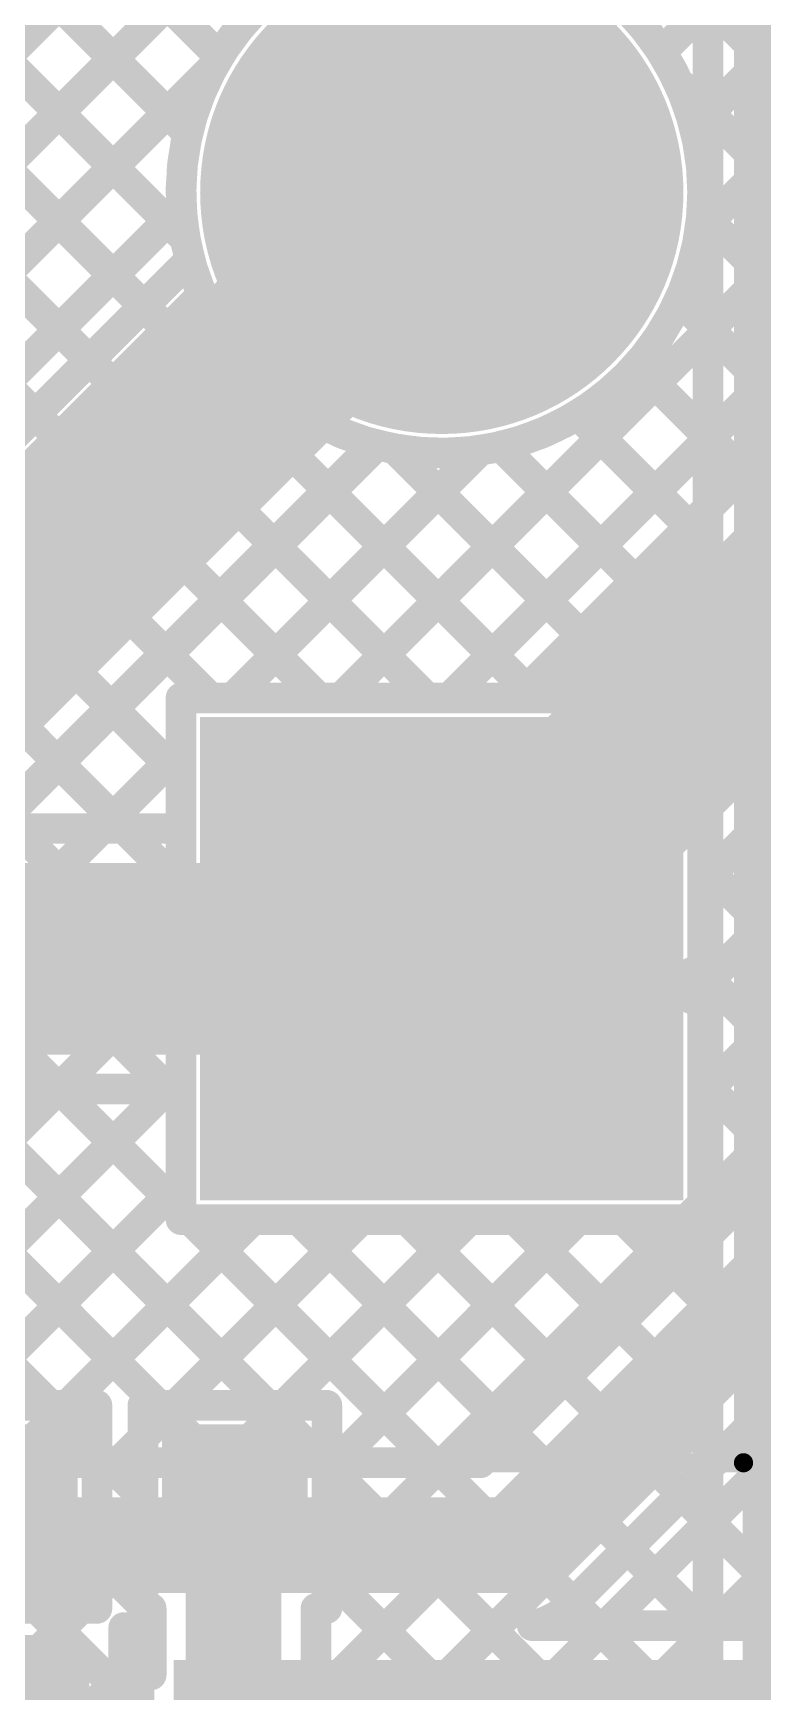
# Model space of a CAD drawing. Header units: millimetres. Extents: x -0.01 to 3.73, y -0.01 to 3.05.
# Drawn here: x 0.3644 to 0.5548, y 1.0467 to 1.4795 of the extents above; entities that cross this region are included whole.
import ezdxf

# ---------------------------------------------------------------- set-up
doc = ezdxf.new("R2010")
doc.units = ezdxf.units.MM
doc.header["$MEASUREMENT"] = 0
for name, color, linetype in [('BottomLayer', 5, 'Continuous'), ('BottomPaste', 16, 'Continuous'), ('BottomSolder', 6, 'Continuous'), ('MultiLayer', 9, 'Continuous'), ('PadHoleLayer', 156, 'Continuous'), ('TopLayer', 1, 'Continuous'), ('TopOverlay', 2, 'Continuous'), ('TopPaste', 8, 'Continuous'), ('TopSolder', 216, 'Continuous')]:
    doc.layers.add(name, color=color, linetype=linetype)

# ---------------------------------------------------------------- blocks, each defined once
blk = doc.blocks.new('R___0603_B_104')
at = {"layer": 'BottomLayer'}
for points in [[(-0.045, -0.0175), (-0.045, 0.0175), (-0.015, 0.0175), (-0.015, -0.0175)], [(0.015, -0.0175), (0.015, 0.0175), (0.045, 0.0175), (0.045, -0.0175)]]:
    blk.add_hatch(color=5, dxfattribs=at).paths.add_polyline_path(points)
at = {"layer": 'BottomPaste'}
for points in [[(-0.045, -0.0175), (-0.045, 0.0175), (-0.015, 0.0175), (-0.015, -0.0175)], [(0.015, -0.0175), (0.015, 0.0175), (0.045, 0.0175), (0.045, -0.0175)]]:
    blk.add_hatch(color=16, dxfattribs=at).paths.add_polyline_path(points)
at = {"layer": 'BottomSolder'}
for points in [[(-0.049, -0.0215), (-0.049, 0.0215), (-0.011, 0.0215), (-0.011, -0.0215)], [(0.011, -0.0215), (0.011, 0.0215), (0.049, 0.0215), (0.049, -0.0215)]]:
    blk.add_hatch(color=6, dxfattribs=at).paths.add_polyline_path(points)
blk = doc.blocks.new('YS_SBZ9032C03R16_123')
at = {"layer": 'TopLayer'}
blk.add_hatch(color=1, dxfattribs=at).paths.add_polyline_path([(0.09843, 0.03543), (0.21654, 0.03543), (0.21654, -0.03543), (0.09843, -0.03543)])
at = {"layer": 'TopPaste'}
blk.add_hatch(color=8, dxfattribs=at).paths.add_polyline_path([(0.09843, 0.03543), (0.21654, 0.03543), (0.21654, -0.03543), (0.09843, -0.03543)])
at = {"layer": 'TopSolder'}
blk.add_hatch(color=216, dxfattribs=at).paths.add_polyline_path([(0.09443, 0.03943), (0.22054, 0.03943), (0.22054, -0.03943), (0.09443, -0.03943)])
blk = doc.blocks.new('TBP01R1_508_04BE_139')
at = {"layer": 'BottomLayer'}
blk.add_hatch(color=5, dxfattribs=at).paths.add_polyline_path([(-0.25906, 0.05906), (-0.14094, 0.05906), (-0.14094, -0.05906), (-0.25906, -0.05906)])
h = blk.add_hatch(color=5, dxfattribs=at)
edge = h.paths.add_edge_path()
edge.add_arc((0, 0), 0.05906, 0, 360)
at = {"layer": 'BottomSolder'}
blk.add_hatch(color=6, dxfattribs=at).paths.add_polyline_path([(-0.26306, 0.06306), (-0.13694, 0.06306), (-0.13694, -0.06306), (-0.26306, -0.06306)])
h = blk.add_hatch(color=6, dxfattribs=at)
edge = h.paths.add_edge_path()
edge.add_arc((0, 0), 0.06306, 0, 360)
at = {"layer": 'MultiLayer'}
blk.add_hatch(color=9, dxfattribs=at).paths.add_polyline_path([(-0.25906, 0.05906), (-0.14094, 0.05906), (-0.14094, -0.05906), (-0.25906, -0.05906)])
h = blk.add_hatch(color=9, dxfattribs=at)
edge = h.paths.add_edge_path()
edge.add_arc((0, 0), 0.05906, 0, 360)
at = {"layer": 'PadHoleLayer'}
h = blk.add_hatch(color=156, dxfattribs=at)
edge = h.paths.add_edge_path()
edge.add_arc((-0.2, 0), 0.03346, 0, 360)
h = blk.add_hatch(color=156, dxfattribs=at)
edge = h.paths.add_edge_path()
edge.add_arc((0, 0), 0.03346, 0, 360)
at = {"layer": 'TopLayer'}
blk.add_hatch(color=1, dxfattribs=at).paths.add_polyline_path([(-0.25906, 0.05906), (-0.14094, 0.05906), (-0.14094, -0.05906), (-0.25906, -0.05906)])
h = blk.add_hatch(color=1, dxfattribs=at)
edge = h.paths.add_edge_path()
edge.add_arc((0, 0), 0.05906, 0, 360)
at = {"layer": 'TopSolder'}
blk.add_hatch(color=216, dxfattribs=at).paths.add_polyline_path([(-0.26306, 0.06306), (-0.13694, 0.06306), (-0.13694, -0.06306), (-0.26306, -0.06306)])
h = blk.add_hatch(color=216, dxfattribs=at)
edge = h.paths.add_edge_path()
edge.add_arc((0, 0), 0.06306, 0, 360)
at = {"layer": 'TopOverlay', "const_width": 0.005}
for points in [[(-0.3315, 0.3937), (-0.3315, -0.07874)], [(-0.3315, -0.07874), (0.53126, -0.07874)]]:
    blk.add_lwpolyline(points, dxfattribs=at)
at = {"layer": 'TopOverlay'}
for points, const_width in [([(-0.20306, -0.067, 1), (-0.21094, -0.067, 1)], 0.00787), ([(-0.21291, -0.067, 1), (-0.20897, -0.067, 1)], 0.00394), ([(-0.20503, -0.067, 1), (-0.20109, -0.067, 1)], 0.00394), ([(-0.33275, -0.07874, 1), (-0.33025, -0.07874, 1)], 0.0025), ([(-0.33275, -0.07874, 1), (-0.33025, -0.07874, 1)], 0.0025)]:
    blk.add_lwpolyline(points, format="xyb", close=True, dxfattribs=dict(at, const_width=const_width))

msp = doc.modelspace()

# ---------------------------------------------------------------- hatches: boundary and pattern name
at = {"layer": 'TopLayer'}
for points in [[(0.295, 0.818), (0.379, 0.818), (0.379, 1.058), (0.295, 1.058)], [(0.793, 0.815), (0.793, 1.055), (0.401, 1.055), (0.401, 0.815)]]:
    msp.add_hatch(color=1, dxfattribs=at).paths.add_polyline_path(points)

# ---------------------------------------------------------------- linework, layer by layer
at = {"layer": 'BottomLayer'}
for points, const_width in [([(0.562, 0.691), (0.562, 2.066)], 0.025), ([(0.5405, 0.691), (0.5405, 2.066)], 0.008), ([(0.23053, 1.34647), (0.45574, 1.57168)], 0.008), ([(0.24471, 1.33237), (0.48343, 1.57109)], 0.008), ([(0.3343, 1.55208), (0.41292, 1.47346)], 0.008), ([(0.32015, 1.53794), (0.40471, 1.45339)], 0.008), ([(0.30601, 1.5238), (0.40406, 1.42575)], 0.008), ([(0.29187, 1.50966), (0.49547, 1.30606)], 0.008), ([(0.27773, 1.49551), (0.46719, 1.30606)], 0.008), ([(0.52837, 1.47461), (0.5405, 1.48673)], 0.008), ([(0.26359, 1.48137), (0.4389, 1.30606)], 0.008), ([(0.25886, 1.31823), (0.4113, 1.47067)], 0.008), ([(0.24944, 1.46723), (0.41062, 1.30606)], 0.008), ([(0.53261, 1.4669), (0.5405, 1.45902)], 0.008), ([(0.53693, 1.45488), (0.5405, 1.45845)], 0.008), ([(0.2353, 1.45309), (0.40294, 1.28544)], 0.008), ([(0.22116, 1.43895), (0.3881, 1.272)], 0.008), ([(0.273, 1.30409), (0.40305, 1.43414)], 0.008), ([(0.53831, 1.42798), (0.5405, 1.43017)], 0.008), ([(0.28714, 1.28994), (0.40843, 1.41123)], 0.008), ([(0.533, 1.40994), (0.5405, 1.40245)], 0.008), ([(0.44467, 1.30606), (0.5405, 1.40188)], 0.008), ([(0.30128, 1.2758), (0.41927, 1.39378)], 0.008), ([(0.52187, 1.39279), (0.5405, 1.37416)], 0.008), ([(0.32577, 1.272), (0.43439, 1.38063)], 0.008), ([(0.50646, 1.37992), (0.5405, 1.34588)], 0.008), ([(0.47296, 1.30606), (0.5405, 1.3736)], 0.008), ([(0.35405, 1.272), (0.45412, 1.37207)], 0.008), ([(0.41639, 1.30606), (0.48102, 1.37069)], 0.008), ([(0.45875, 1.37106), (0.52375, 1.30606)], 0.008), ([(0.48639, 1.37171), (0.5405, 1.31759)], 0.008), ([(0.50124, 1.30606), (0.5405, 1.34531)], 0.008), ([(0.52953, 1.30606), (0.5405, 1.31703)], 0.008), ([(0.40294, 1.30606), (0.53906, 1.30606)], 0.008), ([(0.40294, 1.272), (0.40294, 1.30606)], 0.008), ([(0.53906, 1.16994), (0.53906, 1.30606)], 0.008), ([(0.38233, 1.272), (0.40294, 1.29261)], 0.008), ([(0.30508, 1.272), (0.40294, 1.272)], 0.008), ([(0.291, 1.238), (0.471, 1.238)], 0.05), ([(0.28603, 1.20436), (0.3689, 1.1215)], 0.008), ([(0.291, 1.204), (0.40294, 1.204)], 0.008), ([(0.29356, 1.12666), (0.3709, 1.204)], 0.008), ([(0.3077, 1.11251), (0.39919, 1.204)], 0.008), ([(0.31468, 1.204), (0.39718, 1.1215)], 0.008), ([(0.34297, 1.204), (0.42547, 1.1215)], 0.008), ([(0.37125, 1.204), (0.40294, 1.17231)], 0.008), ([(0.39954, 1.204), (0.40294, 1.20059)], 0.008), ([(0.40294, 1.16994), (0.40294, 1.204)], 0.008), ([(0.34497, 1.1215), (0.40294, 1.17947)], 0.008), ([(0.53484, 1.16994), (0.53906, 1.17416)], 0.008), ([(0.37326, 1.1215), (0.4217, 1.16994)], 0.008), ([(0.40154, 1.1215), (0.44998, 1.16994)], 0.008), ([(0.40294, 1.17231), (0.40531, 1.16994)], 0.008), ([(0.40294, 1.16994), (0.53906, 1.16994)], 0.008), ([(0.40531, 1.16994), (0.5405, 1.03475)], 0.008), ([(0.42982, 1.1215), (0.47827, 1.16994)], 0.008), ([(0.43359, 1.16994), (0.5405, 1.06304)], 0.008), ([(0.441, 1.07611), (0.53484, 1.16994)], 0.008), ([(0.441, 1.10439), (0.50655, 1.16994)], 0.008), ([(0.46187, 1.16994), (0.5405, 1.09132)], 0.008), ([(0.49016, 1.16994), (0.5405, 1.1196)], 0.008), ([(0.51844, 1.16994), (0.5405, 1.14789)], 0.008), ([(0.44107, 1.04789), (0.5405, 1.14732)], 0.008), ([(0.333, 1.1215), (0.381, 1.1215)], 0.008), ([(0.381, 1.0685), (0.381, 1.1215)], 0.008), ([(0.393, 1.1215), (0.441, 1.1215)], 0.008), ([(0.393, 1.0685), (0.393, 1.1215)], 0.008), ([(0.441, 1.0685), (0.441, 1.1215)], 0.008), ([(0.44107, 1.01961), (0.5405, 1.11904)], 0.008), ([(0.381, 1.10096), (0.393, 1.11296)], 0.008), ([(0.381, 1.1094), (0.393, 1.0974)], 0.008), ([(0.441, 1.10597), (0.5405, 1.00647)], 0.008), ([(0.41666, 1.09466), (0.417, 1.095)], 0.025), ([(0.41666, 1.02675), (0.41666, 1.09466)], 0.025), ([(0.4311, 0.98135), (0.5405, 1.09075)], 0.008), ([(0.381, 1.07268), (0.393, 1.08468)], 0.008), ([(0.381, 1.08111), (0.393, 1.06911)], 0.008), ([(0.441, 1.07768), (0.53868, 0.98)], 0.008), ([(0.37682, 1.0685), (0.381, 1.07268)], 0.008), ([(0.32208, 1.01375), (0.37682, 1.0685)], 0.008), ([(0.333, 1.0685), (0.381, 1.0685)], 0.008), ([(0.33705, 1.0685), (0.39157, 1.01397)], 0.008), ([(0.36533, 1.0685), (0.39157, 1.04225)], 0.008), ([(0.39516, 1.05116), (0.39516, 1.0685)], 0.008), ([(0.43816, 1.05116), (0.43816, 1.0685)], 0.008), ([(0.45803, 0.98), (0.5405, 1.06247)], 0.008), ([(0.35036, 1.01375), (0.39516, 1.05855)], 0.008), ([(0.39157, 1.05116), (0.39516, 1.05116)], 0.008), ([(0.39157, 1.00166), (0.39157, 1.05116)], 0.008), ([(0.44107, 1.00166), (0.44107, 1.05116)], 0.008), ([(0.44107, 1.04933), (0.5104, 0.98)], 0.008)]:
    msp.add_lwpolyline(points, dxfattribs=dict(at, const_width=const_width))
for points, const_width in [([(0.53906, 1.438, 1), (0.40294, 1.438, 1)], 0.008), ([(0.41092, 1.47346, 1), (0.41492, 1.47346, 1)], 0.004), ([(0.52637, 1.47461, 1), (0.53037, 1.47461, 1)], 0.004), ([(0.4093, 1.47067, 1), (0.4133, 1.47067, 1)], 0.004), ([(0.53061, 1.4669, 1), (0.53461, 1.4669, 1)], 0.004), ([(0.5385, 1.45902, 1), (0.5425, 1.45902, 1)], 0.004), ([(0.53493, 1.45488, 1), (0.53893, 1.45488, 1)], 0.004), ([(0.5385, 1.45845, 1), (0.5425, 1.45845, 1)], 0.004), ([(0.40271, 1.45339, 1), (0.40671, 1.45339, 1)], 0.004), ([(0.40094, 1.438, 1), (0.40494, 1.438, 1)], 0.004), ([(0.53706, 1.438, 1), (0.54106, 1.438, 1)], 0.004), ([(0.40105, 1.43414, 1), (0.40505, 1.43414, 1)], 0.004), ([(0.5385, 1.43017, 1), (0.5425, 1.43017, 1)], 0.004), ([(0.40206, 1.42575, 1), (0.40606, 1.42575, 1)], 0.004), ([(0.53631, 1.42798, 1), (0.54031, 1.42798, 1)], 0.004), ([(0.40643, 1.41123, 1), (0.41043, 1.41123, 1)], 0.004), ([(0.531, 1.40994, 1), (0.535, 1.40994, 1)], 0.004), ([(0.5385, 1.40245, 1), (0.5425, 1.40245, 1)], 0.004), ([(0.5385, 1.40188, 1), (0.5425, 1.40188, 1)], 0.004), ([(0.41727, 1.39378, 1), (0.42127, 1.39378, 1)], 0.004), ([(0.51987, 1.39279, 1), (0.52387, 1.39279, 1)], 0.004), ([(0.43239, 1.38063, 1), (0.43639, 1.38063, 1)], 0.004), ([(0.50446, 1.37992, 1), (0.50846, 1.37992, 1)], 0.004), ([(0.5385, 1.37416, 1), (0.5425, 1.37416, 1)], 0.004), ([(0.5385, 1.3736, 1), (0.5425, 1.3736, 1)], 0.004), ([(0.45212, 1.37207, 1), (0.45612, 1.37207, 1)], 0.004), ([(0.45675, 1.37106, 1), (0.46075, 1.37106, 1)], 0.004), ([(0.47902, 1.37069, 1), (0.48302, 1.37069, 1)], 0.004), ([(0.48439, 1.37171, 1), (0.48839, 1.37171, 1)], 0.004), ([(0.5385, 1.34588, 1), (0.5425, 1.34588, 1)], 0.004), ([(0.5385, 1.34531, 1), (0.5425, 1.34531, 1)], 0.004), ([(0.5385, 1.31759, 1), (0.5425, 1.31759, 1)], 0.004), ([(0.5385, 1.31703, 1), (0.5425, 1.31703, 1)], 0.004), ([(0.40094, 1.30606, 1), (0.40494, 1.30606, 1)], 0.004), ([(0.40094, 1.30606, 1), (0.40494, 1.30606, 1)], 0.004), ([(0.40862, 1.30606, 1), (0.41262, 1.30606, 1)], 0.004), ([(0.41439, 1.30606, 1), (0.41839, 1.30606, 1)], 0.004), ([(0.4369, 1.30606, 1), (0.4409, 1.30606, 1)], 0.004), ([(0.44267, 1.30606, 1), (0.44667, 1.30606, 1)], 0.004), ([(0.46519, 1.30606, 1), (0.46919, 1.30606, 1)], 0.004), ([(0.47096, 1.30606, 1), (0.47496, 1.30606, 1)], 0.004), ([(0.49347, 1.30606, 1), (0.49747, 1.30606, 1)], 0.004), ([(0.49924, 1.30606, 1), (0.50324, 1.30606, 1)], 0.004), ([(0.52175, 1.30606, 1), (0.52575, 1.30606, 1)], 0.004), ([(0.52753, 1.30606, 1), (0.53153, 1.30606, 1)], 0.004), ([(0.53706, 1.30606, 1), (0.54106, 1.30606, 1)], 0.004), ([(0.53706, 1.30606, 1), (0.54106, 1.30606, 1)], 0.004), ([(0.40094, 1.29261, 1), (0.40494, 1.29261, 1)], 0.004), ([(0.40094, 1.28544, 1), (0.40494, 1.28544, 1)], 0.004), ([(0.38033, 1.272, 1), (0.38433, 1.272, 1)], 0.004), ([(0.3861, 1.272, 1), (0.3901, 1.272, 1)], 0.004), ([(0.40094, 1.272, 1), (0.40494, 1.272, 1)], 0.004), ([(0.40094, 1.272, 1), (0.40494, 1.272, 1)], 0.004), ([(0.4585, 1.238, 1), (0.4835, 1.238, 1)], 0.025), ([(0.3689, 1.204, 1), (0.3729, 1.204, 1)], 0.004), ([(0.36925, 1.204, 1), (0.37325, 1.204, 1)], 0.004), ([(0.39719, 1.204, 1), (0.40119, 1.204, 1)], 0.004), ([(0.39754, 1.204, 1), (0.40154, 1.204, 1)], 0.004), ([(0.40094, 1.204, 1), (0.40494, 1.204, 1)], 0.004), ([(0.40094, 1.204, 1), (0.40494, 1.204, 1)], 0.004), ([(0.40094, 1.20059, 1), (0.40494, 1.20059, 1)], 0.004), ([(0.40094, 1.17947, 1), (0.40494, 1.17947, 1)], 0.004), ([(0.53706, 1.17416, 1), (0.54106, 1.17416, 1)], 0.004), ([(0.40094, 1.17231, 1), (0.40494, 1.17231, 1)], 0.004), ([(0.40094, 1.17231, 1), (0.40494, 1.17231, 1)], 0.004), ([(0.40094, 1.16994, 1), (0.40494, 1.16994, 1)], 0.004), ([(0.40094, 1.16994, 1), (0.40494, 1.16994, 1)], 0.004), ([(0.40331, 1.16994, 1), (0.40731, 1.16994, 1)], 0.004), ([(0.40331, 1.16994, 1), (0.40731, 1.16994, 1)], 0.004), ([(0.4197, 1.16994, 1), (0.4237, 1.16994, 1)], 0.004), ([(0.43159, 1.16994, 1), (0.43559, 1.16994, 1)], 0.004), ([(0.44798, 1.16994, 1), (0.45198, 1.16994, 1)], 0.004), ([(0.45987, 1.16994, 1), (0.46387, 1.16994, 1)], 0.004), ([(0.47627, 1.16994, 1), (0.48027, 1.16994, 1)], 0.004), ([(0.48816, 1.16994, 1), (0.49216, 1.16994, 1)], 0.004), ([(0.50455, 1.16994, 1), (0.50855, 1.16994, 1)], 0.004), ([(0.51644, 1.16994, 1), (0.52044, 1.16994, 1)], 0.004), ([(0.53284, 1.16994, 1), (0.53684, 1.16994, 1)], 0.004), ([(0.53284, 1.16994, 1), (0.53684, 1.16994, 1)], 0.004), ([(0.53706, 1.16994, 1), (0.54106, 1.16994, 1)], 0.004), ([(0.53706, 1.16994, 1), (0.54106, 1.16994, 1)], 0.004), ([(0.5385, 1.14789, 1), (0.5425, 1.14789, 1)], 0.004), ([(0.5385, 1.14732, 1), (0.5425, 1.14732, 1)], 0.004), ([(0.3669, 1.1215, 1), (0.3709, 1.1215, 1)], 0.004), ([(0.37126, 1.1215, 1), (0.37526, 1.1215, 1)], 0.004), ([(0.379, 1.1215, 1), (0.383, 1.1215, 1)], 0.004), ([(0.379, 1.1215, 1), (0.383, 1.1215, 1)], 0.004), ([(0.391, 1.1215, 1), (0.395, 1.1215, 1)], 0.004), ([(0.391, 1.1215, 1), (0.395, 1.1215, 1)], 0.004), ([(0.39518, 1.1215, 1), (0.39918, 1.1215, 1)], 0.004), ([(0.39954, 1.1215, 1), (0.40354, 1.1215, 1)], 0.004), ([(0.42347, 1.1215, 1), (0.42747, 1.1215, 1)], 0.004), ([(0.42782, 1.1215, 1), (0.43182, 1.1215, 1)], 0.004), ([(0.439, 1.1215, 1), (0.443, 1.1215, 1)], 0.004), ([(0.439, 1.1215, 1), (0.443, 1.1215, 1)], 0.004), ([(0.5385, 1.1196, 1), (0.5425, 1.1196, 1)], 0.004), ([(0.5385, 1.11904, 1), (0.5425, 1.11904, 1)], 0.004), ([(0.391, 1.11296, 1), (0.395, 1.11296, 1)], 0.004), ([(0.379, 1.1094, 1), (0.383, 1.1094, 1)], 0.004), ([(0.439, 1.10597, 1), (0.443, 1.10597, 1)], 0.004), ([(0.439, 1.10439, 1), (0.443, 1.10439, 1)], 0.004), ([(0.379, 1.10096, 1), (0.383, 1.10096, 1)], 0.004), ([(0.41041, 1.09466, 1), (0.42291, 1.09466, 1)], 0.0125), ([(0.41041, 1.09466, 1), (0.42291, 1.09466, 1)], 0.0125), ([(0.41075, 1.095, 1), (0.42325, 1.095, 1)], 0.0125), ([(0.391, 1.0974, 1), (0.395, 1.0974, 1)], 0.004), ([(0.5385, 1.09132, 1), (0.5425, 1.09132, 1)], 0.004), ([(0.5385, 1.09075, 1), (0.5425, 1.09075, 1)], 0.004), ([(0.391, 1.08468, 1), (0.395, 1.08468, 1)], 0.004), ([(0.379, 1.08111, 1), (0.383, 1.08111, 1)], 0.004), ([(0.439, 1.07768, 1), (0.443, 1.07768, 1)], 0.004), ([(0.439, 1.07611, 1), (0.443, 1.07611, 1)], 0.004), ([(0.379, 1.07268, 1), (0.383, 1.07268, 1)], 0.004), ([(0.379, 1.07268, 1), (0.383, 1.07268, 1)], 0.004), ([(0.36333, 1.0685, 1), (0.36733, 1.0685, 1)], 0.004), ([(0.37482, 1.0685, 1), (0.37882, 1.0685, 1)], 0.004), ([(0.37482, 1.0685, 1), (0.37882, 1.0685, 1)], 0.004), ([(0.379, 1.0685, 1), (0.383, 1.0685, 1)], 0.004), ([(0.379, 1.0685, 1), (0.383, 1.0685, 1)], 0.004), ([(0.391, 1.06911, 1), (0.395, 1.06911, 1)], 0.004), ([(0.391, 1.0685, 1), (0.395, 1.0685, 1)], 0.004), ([(0.39316, 1.0685, 1), (0.39716, 1.0685, 1)], 0.004), ([(0.43616, 1.0685, 1), (0.44016, 1.0685, 1)], 0.004), ([(0.439, 1.0685, 1), (0.443, 1.0685, 1)], 0.004), ([(0.5385, 1.06304, 1), (0.5425, 1.06304, 1)], 0.004), ([(0.5385, 1.06247, 1), (0.5425, 1.06247, 1)], 0.004), ([(0.39316, 1.05855, 1), (0.39716, 1.05855, 1)], 0.004), ([(0.38957, 1.05116, 1), (0.39357, 1.05116, 1)], 0.004), ([(0.38957, 1.05116, 1), (0.39357, 1.05116, 1)], 0.004), ([(0.39316, 1.05116, 1), (0.39716, 1.05116, 1)], 0.004), ([(0.39316, 1.05116, 1), (0.39716, 1.05116, 1)], 0.004), ([(0.43616, 1.05116, 1), (0.44016, 1.05116, 1)], 0.004), ([(0.43907, 1.05116, 1), (0.44307, 1.05116, 1)], 0.004), ([(0.43907, 1.04933, 1), (0.44307, 1.04933, 1)], 0.004), ([(0.43907, 1.04789, 1), (0.44307, 1.04789, 1)], 0.004)]:
    msp.add_lwpolyline(points, format="xyb", close=True, dxfattribs=dict(at, const_width=const_width))
at = {"layer": 'TopLayer'}
for points, const_width in [([(0.093, 1.73681), (0.40406, 1.42575)], 0.008), ([(0.093, 1.70853), (0.39322, 1.4083)], 0.008), ([(0.093, 1.68024), (0.37908, 1.39416)], 0.008), ([(0.471, 1.438), (0.471, 1.638)], 0.05), ([(0.093, 1.65196), (0.36494, 1.38002)], 0.008), ([(0.25409, 1.604), (0.40471, 1.45339)], 0.008), ([(0.28238, 1.604), (0.41292, 1.47346)], 0.008), ([(0.52837, 1.47461), (0.61358, 1.55982)], 0.008), ([(0.23057, 1.34651), (0.437, 1.55294)], 0.008), ([(0.53693, 1.45488), (0.61358, 1.53153)], 0.008), ([(0.2411, 1.32876), (0.437, 1.52466)], 0.008), ([(0.505, 1.5228), (0.60636, 1.42144)], 0.008), ([(0.53831, 1.42798), (0.61358, 1.50325)], 0.008), ([(0.44467, 1.30606), (0.61358, 1.47496)], 0.008), ([(0.093, 1.15237), (0.4113, 1.47067)], 0.008), ([(0.53261, 1.4669), (0.59222, 1.4073)], 0.008), ([(0.157, 1.124), (0.471, 1.438)], 0.05), ([(0.47296, 1.30606), (0.61358, 1.44668)], 0.008), ([(0.093, 1.12409), (0.40305, 1.43414)], 0.008), ([(0.471, 1.238), (0.64758, 1.41458)], 0.05), ([(0.49097, 1.30606), (0.61358, 1.42867)], 0.008), ([(0.53882, 1.43241), (0.57807, 1.39316)], 0.008), ([(0.133, 1.14808), (0.40527, 1.42036)], 0.008), ([(0.533, 1.40994), (0.56393, 1.37902)], 0.008), ([(0.53906, 1.23073), (0.704, 1.39568)], 0.008), ([(0.52187, 1.39279), (0.54979, 1.36487)], 0.008), ([(0.53906, 1.25797), (0.67159, 1.3905)], 0.008), ([(0.50646, 1.37992), (0.53565, 1.35073)], 0.008), ([(0.191, 1.10992), (0.45336, 1.37227)], 0.008), ([(0.191, 1.10895), (0.45412, 1.37207)], 0.008), ([(0.41639, 1.30606), (0.48102, 1.37069)], 0.008), ([(0.45875, 1.37106), (0.50736, 1.32245)], 0.008), ([(0.48639, 1.37171), (0.52151, 1.33659)], 0.008), ([(0.53906, 1.20245), (0.704, 1.36739)], 0.008), ([(0.53906, 1.17416), (0.72989, 1.365)], 0.008), ([(0.4413, 1.36022), (0.49322, 1.3083)], 0.008), ([(0.42716, 1.34608), (0.46719, 1.30606)], 0.008), ([(0.41302, 1.33194), (0.4389, 1.30606)], 0.008), ([(0.39888, 1.31779), (0.41062, 1.30606)], 0.008), ([(0.38474, 1.30365), (0.40294, 1.28544)], 0.008), ([(0.40294, 1.30606), (0.49097, 1.30606)], 0.008), ([(0.40294, 1.16994), (0.40294, 1.30606)], 0.008), ([(0.191, 1.08067), (0.40294, 1.29261)], 0.008), ([(0.37059, 1.28951), (0.40294, 1.25716)], 0.008), ([(0.35645, 1.27537), (0.40294, 1.22887)], 0.008), ([(0.55545, 1.27436), (0.6022, 1.22761)], 0.008), ([(0.48109, 1.1065), (0.64466, 1.27007)], 0.008), ([(0.191, 1.05238), (0.40294, 1.26433)], 0.008), ([(0.34231, 1.26123), (0.40294, 1.20059)], 0.008), ([(0.49, 1.085), (0.65987, 1.25487)], 0.025), ([(0.5413, 1.26022), (0.58806, 1.21347)], 0.008), ([(0.53906, 1.16994), (0.53906, 1.25797)], 0.008), ([(0.32817, 1.24708), (0.40294, 1.17231)], 0.008), ([(0.2734, 1.1065), (0.40294, 1.23604)], 0.008), ([(0.53906, 1.23419), (0.57392, 1.19932)], 0.008), ([(0.31402, 1.23294), (0.44047, 1.1065)], 0.008), ([(0.5052, 1.0698), (0.66877, 1.23337)], 0.008), ([(0.51375, 1.064), (0.68311, 1.23337)], 0.008), ([(0.29988, 1.2188), (0.41218, 1.1065)], 0.008), ([(0.54203, 1.064), (0.6905, 1.21247)], 0.008), ([(0.28574, 1.20466), (0.3839, 1.1065)], 0.008), ([(0.30169, 1.1065), (0.40294, 1.20776)], 0.008), ([(0.53906, 1.2059), (0.55978, 1.18518)], 0.008), ([(0.32997, 1.1065), (0.40294, 1.17947)], 0.008), ([(0.53906, 1.17762), (0.54563, 1.17104)], 0.008), ([(0.53484, 1.16994), (0.53906, 1.17416)], 0.008), ([(0.35826, 1.1065), (0.4217, 1.16994)], 0.008), ([(0.38654, 1.1065), (0.44998, 1.16994)], 0.008), ([(0.40294, 1.17231), (0.40531, 1.16994)], 0.008), ([(0.40294, 1.16994), (0.53906, 1.16994)], 0.008), ([(0.40531, 1.16994), (0.46875, 1.1065)], 0.008), ([(0.41482, 1.1065), (0.47827, 1.16994)], 0.008), ([(0.43359, 1.16994), (0.48906, 1.11447)], 0.008), ([(0.44311, 1.1065), (0.50655, 1.16994)], 0.008), ([(0.46187, 1.16994), (0.50321, 1.12861)], 0.008), ([(0.47139, 1.1065), (0.53484, 1.16994)], 0.008), ([(0.49016, 1.16994), (0.51735, 1.14275)], 0.008), ([(0.51844, 1.16994), (0.53149, 1.1569)], 0.008), ([(0.54775, 1.11235), (0.5961, 1.064)], 0.008), ([(0.259, 1.1065), (0.48109, 1.1065)], 0.008), ([(0.53361, 1.09821), (0.56782, 1.064)], 0.008), ([(0.259, 1.085), (0.49, 1.085)], 0.025), ([(0.51947, 1.08406), (0.53954, 1.064)], 0.008), ([(0.50533, 1.06992), (0.51125, 1.064)], 0.008), ([(0.388, 1.0635), (0.392, 1.0635)], 0.008), ([(0.388, 0.809), (0.388, 1.0635)], 0.008), ([(0.392, 0.90764), (0.392, 1.0635)], 0.008), ([(0.49461, 1.064), (0.637, 1.064)], 0.008), ([(0.388, 1.05139), (0.392, 1.05539)], 0.008), ([(0.388, 1.04583), (0.392, 1.04183)], 0.008)]:
    msp.add_lwpolyline(points, dxfattribs=dict(at, const_width=const_width))
at = {"layer": 'TopLayer', "const_width": 0.008}
for points in [[(0.40527, 1.42036, -0.339715), (0.437, 1.49695)], [(0.505, 1.49695, -0.268074), (0.53906, 1.438)], [(0.53906, 1.438, -0.493291), (0.45336, 1.37227)], [(0.5052, 1.0698, -0.143297), (0.49461, 1.064)], [(0.5052, 1.0698, -0.143297), (0.49461, 1.064)]]:
    msp.add_lwpolyline(points, format="xyb", dxfattribs=at)
at = {"layer": 'TopLayer'}
for points, const_width in [([(0.41092, 1.47346, 1), (0.41492, 1.47346, 1)], 0.004), ([(0.52637, 1.47461, 1), (0.53037, 1.47461, 1)], 0.004), ([(0.4093, 1.47067, 1), (0.4133, 1.47067, 1)], 0.004), ([(0.53061, 1.4669, 1), (0.53461, 1.4669, 1)], 0.004), ([(0.4585, 1.438, 1), (0.4835, 1.438, 1)], 0.025), ([(0.4585, 1.438, 1), (0.4835, 1.438, 1)], 0.025), ([(0.53493, 1.45488, 1), (0.53893, 1.45488, 1)], 0.004), ([(0.40271, 1.45339, 1), (0.40671, 1.45339, 1)], 0.004), ([(0.53706, 1.438, 1), (0.54106, 1.438, 1)], 0.004), ([(0.53706, 1.438, 1), (0.54106, 1.438, 1)], 0.004), ([(0.40105, 1.43414, 1), (0.40505, 1.43414, 1)], 0.004), ([(0.53682, 1.43241, 1), (0.54082, 1.43241, 1)], 0.004), ([(0.40206, 1.42575, 1), (0.40606, 1.42575, 1)], 0.004), ([(0.53631, 1.42798, 1), (0.54031, 1.42798, 1)], 0.004), ([(0.40327, 1.42036, 1), (0.40727, 1.42036, 1)], 0.004), ([(0.40327, 1.42036, 1), (0.40727, 1.42036, 1)], 0.004), ([(0.39122, 1.4083, 1), (0.39522, 1.4083, 1)], 0.004), ([(0.531, 1.40994, 1), (0.535, 1.40994, 1)], 0.004), ([(0.37708, 1.39416, 1), (0.38108, 1.39416, 1)], 0.004), ([(0.51987, 1.39279, 1), (0.52387, 1.39279, 1)], 0.004), ([(0.36294, 1.38002, 1), (0.36694, 1.38002, 1)], 0.004), ([(0.50446, 1.37992, 1), (0.50846, 1.37992, 1)], 0.004), ([(0.45136, 1.37227, 1), (0.45536, 1.37227, 1)], 0.004), ([(0.45136, 1.37227, 1), (0.45536, 1.37227, 1)], 0.004), ([(0.45212, 1.37207, 1), (0.45612, 1.37207, 1)], 0.004), ([(0.45675, 1.37106, 1), (0.46075, 1.37106, 1)], 0.004), ([(0.47902, 1.37069, 1), (0.48302, 1.37069, 1)], 0.004), ([(0.48439, 1.37171, 1), (0.48839, 1.37171, 1)], 0.004), ([(0.54779, 1.36487, 1), (0.55179, 1.36487, 1)], 0.004), ([(0.4393, 1.36022, 1), (0.4433, 1.36022, 1)], 0.004), ([(0.53365, 1.35073, 1), (0.53765, 1.35073, 1)], 0.004), ([(0.42516, 1.34608, 1), (0.42916, 1.34608, 1)], 0.004), ([(0.51951, 1.33659, 1), (0.52351, 1.33659, 1)], 0.004), ([(0.41102, 1.33194, 1), (0.41502, 1.33194, 1)], 0.004), ([(0.50536, 1.32245, 1), (0.50936, 1.32245, 1)], 0.004), ([(0.39688, 1.31779, 1), (0.40088, 1.31779, 1)], 0.004), ([(0.49122, 1.3083, 1), (0.49522, 1.3083, 1)], 0.004), ([(0.38274, 1.30365, 1), (0.38674, 1.30365, 1)], 0.004), ([(0.40094, 1.30606, 1), (0.40494, 1.30606, 1)], 0.004), ([(0.40094, 1.30606, 1), (0.40494, 1.30606, 1)], 0.004), ([(0.40862, 1.30606, 1), (0.41262, 1.30606, 1)], 0.004), ([(0.41439, 1.30606, 1), (0.41839, 1.30606, 1)], 0.004), ([(0.4369, 1.30606, 1), (0.4409, 1.30606, 1)], 0.004), ([(0.44267, 1.30606, 1), (0.44667, 1.30606, 1)], 0.004), ([(0.46519, 1.30606, 1), (0.46919, 1.30606, 1)], 0.004), ([(0.47096, 1.30606, 1), (0.47496, 1.30606, 1)], 0.004), ([(0.48897, 1.30606, 1), (0.49297, 1.30606, 1)], 0.004), ([(0.48897, 1.30606, 1), (0.49297, 1.30606, 1)], 0.004), ([(0.40094, 1.29261, 1), (0.40494, 1.29261, 1)], 0.004), ([(0.36859, 1.28951, 1), (0.37259, 1.28951, 1)], 0.004), ([(0.40094, 1.28544, 1), (0.40494, 1.28544, 1)], 0.004), ([(0.55345, 1.27436, 1), (0.55745, 1.27436, 1)], 0.004), ([(0.40094, 1.26433, 1), (0.40494, 1.26433, 1)], 0.004), ([(0.5393, 1.26022, 1), (0.5433, 1.26022, 1)], 0.004), ([(0.40094, 1.25716, 1), (0.40494, 1.25716, 1)], 0.004), ([(0.4585, 1.238, 1), (0.4835, 1.238, 1)], 0.025), ([(0.53706, 1.25797, 1), (0.54106, 1.25797, 1)], 0.004), ([(0.53706, 1.25797, 1), (0.54106, 1.25797, 1)], 0.004), ([(0.40094, 1.23604, 1), (0.40494, 1.23604, 1)], 0.004), ([(0.53706, 1.23419, 1), (0.54106, 1.23419, 1)], 0.004), ([(0.53706, 1.23073, 1), (0.54106, 1.23073, 1)], 0.004), ([(0.40094, 1.22887, 1), (0.40494, 1.22887, 1)], 0.004), ([(0.40094, 1.20776, 1), (0.40494, 1.20776, 1)], 0.004), ([(0.53706, 1.2059, 1), (0.54106, 1.2059, 1)], 0.004), ([(0.40094, 1.20059, 1), (0.40494, 1.20059, 1)], 0.004), ([(0.53706, 1.20245, 1), (0.54106, 1.20245, 1)], 0.004), ([(0.40094, 1.17947, 1), (0.40494, 1.17947, 1)], 0.004), ([(0.53706, 1.17762, 1), (0.54106, 1.17762, 1)], 0.004), ([(0.53706, 1.17416, 1), (0.54106, 1.17416, 1)], 0.004), ([(0.53706, 1.17416, 1), (0.54106, 1.17416, 1)], 0.004), ([(0.40094, 1.17231, 1), (0.40494, 1.17231, 1)], 0.004), ([(0.40094, 1.17231, 1), (0.40494, 1.17231, 1)], 0.004), ([(0.40094, 1.16994, 1), (0.40494, 1.16994, 1)], 0.004), ([(0.40094, 1.16994, 1), (0.40494, 1.16994, 1)], 0.004), ([(0.40331, 1.16994, 1), (0.40731, 1.16994, 1)], 0.004), ([(0.40331, 1.16994, 1), (0.40731, 1.16994, 1)], 0.004), ([(0.4197, 1.16994, 1), (0.4237, 1.16994, 1)], 0.004), ([(0.43159, 1.16994, 1), (0.43559, 1.16994, 1)], 0.004), ([(0.44798, 1.16994, 1), (0.45198, 1.16994, 1)], 0.004), ([(0.45987, 1.16994, 1), (0.46387, 1.16994, 1)], 0.004), ([(0.47627, 1.16994, 1), (0.48027, 1.16994, 1)], 0.004), ([(0.48816, 1.16994, 1), (0.49216, 1.16994, 1)], 0.004), ([(0.50455, 1.16994, 1), (0.50855, 1.16994, 1)], 0.004), ([(0.51644, 1.16994, 1), (0.52044, 1.16994, 1)], 0.004), ([(0.53284, 1.16994, 1), (0.53684, 1.16994, 1)], 0.004), ([(0.53284, 1.16994, 1), (0.53684, 1.16994, 1)], 0.004), ([(0.53706, 1.16994, 1), (0.54106, 1.16994, 1)], 0.004), ([(0.53706, 1.16994, 1), (0.54106, 1.16994, 1)], 0.004), ([(0.54363, 1.17104, 1), (0.54763, 1.17104, 1)], 0.004), ([(0.52949, 1.1569, 1), (0.53349, 1.1569, 1)], 0.004), ([(0.51535, 1.14275, 1), (0.51935, 1.14275, 1)], 0.004), ([(0.50121, 1.12861, 1), (0.50521, 1.12861, 1)], 0.004), ([(0.48706, 1.11447, 1), (0.49106, 1.11447, 1)], 0.004), ([(0.54575, 1.11235, 1), (0.54975, 1.11235, 1)], 0.004), ([(0.3819, 1.1065, 1), (0.3859, 1.1065, 1)], 0.004), ([(0.38454, 1.1065, 1), (0.38854, 1.1065, 1)], 0.004), ([(0.41018, 1.1065, 1), (0.41418, 1.1065, 1)], 0.004), ([(0.41282, 1.1065, 1), (0.41682, 1.1065, 1)], 0.004), ([(0.43847, 1.1065, 1), (0.44247, 1.1065, 1)], 0.004), ([(0.44111, 1.1065, 1), (0.44511, 1.1065, 1)], 0.004), ([(0.46675, 1.1065, 1), (0.47075, 1.1065, 1)], 0.004), ([(0.46939, 1.1065, 1), (0.47339, 1.1065, 1)], 0.004), ([(0.47909, 1.1065, 1), (0.48309, 1.1065, 1)], 0.004), ([(0.47909, 1.1065, 1), (0.48309, 1.1065, 1)], 0.004), ([(0.53161, 1.09821, 1), (0.53561, 1.09821, 1)], 0.004), ([(0.48375, 1.085, 1), (0.49625, 1.085, 1)], 0.0125), ([(0.48375, 1.085, 1), (0.49625, 1.085, 1)], 0.0125), ([(0.51747, 1.08406, 1), (0.52147, 1.08406, 1)], 0.004), ([(0.5032, 1.0698, 1), (0.5072, 1.0698, 1)], 0.004), ([(0.5032, 1.0698, 1), (0.5072, 1.0698, 1)], 0.004), ([(0.5032, 1.0698, 1), (0.5072, 1.0698, 1)], 0.004), ([(0.50333, 1.06992, 1), (0.50733, 1.06992, 1)], 0.004), ([(0.386, 1.0635, 1), (0.39, 1.0635, 1)], 0.004), ([(0.386, 1.0635, 1), (0.39, 1.0635, 1)], 0.004), ([(0.39, 1.0635, 1), (0.394, 1.0635, 1)], 0.004), ([(0.39, 1.0635, 1), (0.394, 1.0635, 1)], 0.004), ([(0.49261, 1.064, 1), (0.49661, 1.064, 1)], 0.004), ([(0.49261, 1.064, 1), (0.49661, 1.064, 1)], 0.004), ([(0.49261, 1.064, 1), (0.49661, 1.064, 1)], 0.004), ([(0.50925, 1.064, 1), (0.51325, 1.064, 1)], 0.004), ([(0.51175, 1.064, 1), (0.51575, 1.064, 1)], 0.004), ([(0.53754, 1.064, 1), (0.54154, 1.064, 1)], 0.004), ([(0.54003, 1.064, 1), (0.54403, 1.064, 1)], 0.004), ([(0.39, 1.05539, 1), (0.394, 1.05539, 1)], 0.004), ([(0.386, 1.05139, 1), (0.39, 1.05139, 1)], 0.004), ([(0.386, 1.04583, 1), (0.39, 1.04583, 1)], 0.004)]:
    msp.add_lwpolyline(points, format="xyb", close=True, dxfattribs=dict(at, const_width=const_width))

# ---------------------------------------------------------------- block references
for name, p, rotation in [('TBP01R1_508_04BE_139', (0.471, 1.438), 90), ('R___0603_B_104', (0.387, 1.095), 180), ('YS_SBZ9032C03R16_123', (0.335, 0.841), 90)]:
    msp.add_blockref(name, p, dxfattribs=dict(rotation=rotation))

doc.saveas('drawing.dxf')
